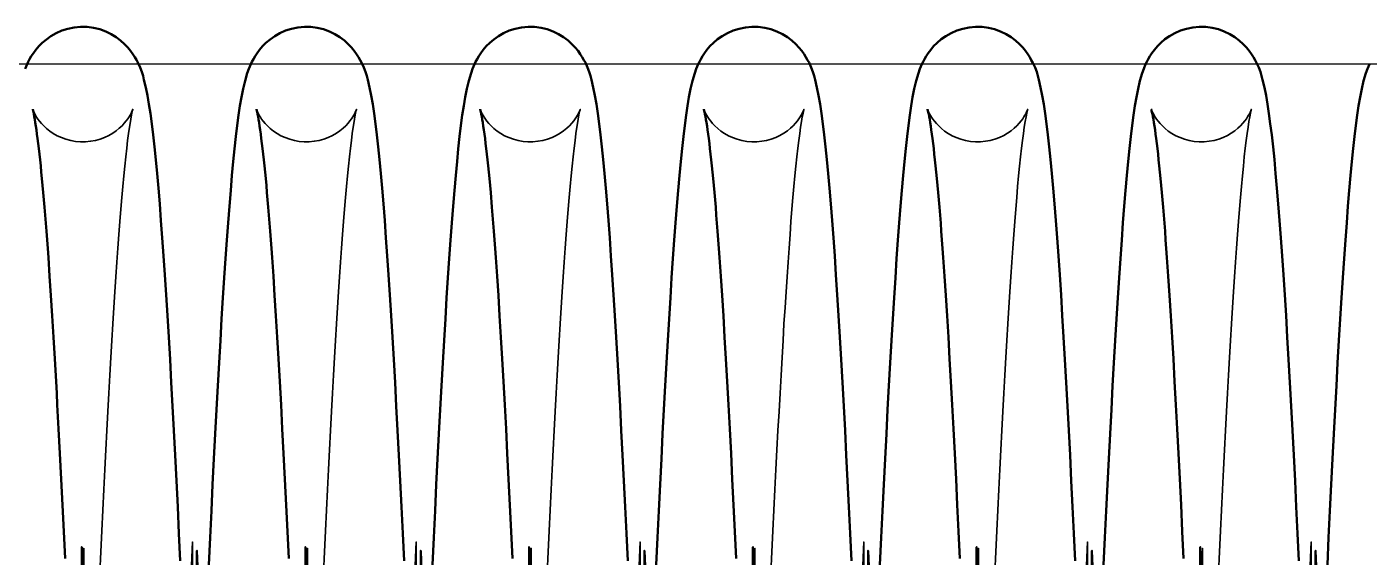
# Model space of a CAD drawing. Header units: millimetres. Extents: x 0 to 190005487, y 0 to 455456909.
# Drawn here: x 90582.17 to 90630.01, y 28316.98 to 28335.88 of the extents above; entities that cross this region are included whole.
import ezdxf

# ---------------------------------------------------------------- set-up
doc = ezdxf.new("R2010")
doc.units = ezdxf.units.MM
doc.header["$LTSCALE"] = 400
doc.header["$MEASUREMENT"] = 0
doc.layers.get('0').update_dxf_attribs({"linetype": 'CONTINUOUS'})
doc.layers.add('가려진 것(ISO)', color=7, linetype='CONTINUOUS', lineweight=35)
doc.layers.add('가시적인 것(ISO)', color=7, linetype='CONTINUOUS', lineweight=50)

# ---------------------------------------------------------------- blocks, each defined once
blk = doc.blocks.new('토션스프링 3')
at = {"layer": '가려진 것(ISO)', "flags": 128}
for points in [[(21461682.551, -50952857.63), (21461682.557, -50952857.647), (21461682.578, -50952857.704), (21461682.621, -50952857.807), (21461682.7, -50952857.966), (21461682.757, -50952858.07), (21461682.831, -50952858.191), (21461682.923, -50952858.328), (21461683.037, -50952858.48), (21461683.176, -50952858.646), (21461683.343, -50952858.822), (21461683.539, -50952859.003), (21461683.764, -50952859.182), (21461684.019, -50952859.354), (21461684.299, -50952859.514), (21461684.6, -50952859.654), (21461684.922, -50952859.77), (21461685.26, -50952859.86), (21461685.608, -50952859.921), (21461685.962, -50952859.952), (21461686.319, -50952859.949), (21461686.674, -50952859.915), (21461687.022, -50952859.851), (21461687.357, -50952859.758), (21461687.676, -50952859.638), (21461687.976, -50952859.495), (21461688.254, -50952859.334), (21461688.505, -50952859.161), (21461688.726, -50952858.981), (21461688.918, -50952858.801), (21461689.082, -50952858.625), (21461689.219, -50952858.459), (21461689.33, -50952858.309), (21461689.42, -50952858.174), (21461689.491, -50952858.056), (21461689.546, -50952857.954), (21461689.589, -50952857.869), (21461689.647, -50952857.742), (21461689.676, -50952857.667), (21461689.688, -50952857.633), (21461689.687, -50952857.635), (21461689.679, -50952857.667), (21461689.663, -50952857.726), (21461689.644, -50952857.808), (21461689.622, -50952857.911), (21461689.57, -50952858.173), (21461689.512, -50952858.505), (21461689.449, -50952858.9), (21461689.384, -50952859.352), (21461689.318, -50952859.856), (21461689.251, -50952860.413), (21461689.183, -50952861.021), (21461689.114, -50952861.677), (21461689.044, -50952862.381), (21461688.974, -50952863.131), (21461688.904, -50952863.924), (21461688.833, -50952864.759), (21461688.763, -50952865.637), (21461688.692, -50952866.559), (21461688.621, -50952867.522), (21461688.55, -50952868.526), (21461688.479, -50952869.57), (21461688.408, -50952870.652), (21461688.336, -50952871.77), (21461688.265, -50952872.923), (21461688.193, -50952874.11), (21461688.122, -50952875.328), (21461688.051, -50952876.578), (21461687.98, -50952877.861), (21461687.908, -50952879.178), (21461687.837, -50952880.525), (21461687.765, -50952881.903), (21461687.694, -50952883.309), (21461687.622, -50952884.741), (21461687.551, -50952886.197), (21461687.479, -50952887.677), (21461687.407, -50952889.177), (21461687.336, -50952890.697)], [(21461686.263, -50952925.233), (21461686.192, -50952888.925), (21461686.12, -50952890.618)], [(21461698.498, -50952857.63), (21461698.504, -50952857.647), (21461698.525, -50952857.704), (21461698.568, -50952857.807), (21461698.647, -50952857.966), (21461698.704, -50952858.07), (21461698.778, -50952858.191), (21461698.87, -50952858.328), (21461698.984, -50952858.48), (21461699.123, -50952858.646), (21461699.29, -50952858.822), (21461699.486, -50952859.003), (21461699.711, -50952859.182), (21461699.966, -50952859.354), (21461700.246, -50952859.514), (21461700.547, -50952859.654), (21461700.869, -50952859.77), (21461701.207, -50952859.86), (21461701.555, -50952859.921), (21461701.909, -50952859.952), (21461702.266, -50952859.949), (21461702.621, -50952859.915), (21461702.969, -50952859.851), (21461703.304, -50952859.758), (21461703.623, -50952859.638), (21461703.923, -50952859.495), (21461704.201, -50952859.334), (21461704.452, -50952859.161), (21461704.673, -50952858.981), (21461704.865, -50952858.801), (21461705.029, -50952858.625), (21461705.166, -50952858.459), (21461705.277, -50952858.309), (21461705.367, -50952858.174), (21461705.438, -50952858.056), (21461705.493, -50952857.954), (21461705.536, -50952857.869), (21461705.594, -50952857.742), (21461705.623, -50952857.667), (21461705.635, -50952857.633), (21461705.634, -50952857.635), (21461705.625, -50952857.667), (21461705.61, -50952857.726), (21461705.591, -50952857.808), (21461705.568, -50952857.911), (21461705.517, -50952858.173), (21461705.459, -50952858.505), (21461705.396, -50952858.9), (21461705.331, -50952859.352), (21461705.265, -50952859.856), (21461705.198, -50952860.413), (21461705.13, -50952861.021), (21461705.061, -50952861.677), (21461704.991, -50952862.381), (21461704.921, -50952863.131), (21461704.85, -50952863.924), (21461704.78, -50952864.759), (21461704.71, -50952865.637), (21461704.639, -50952866.559), (21461704.568, -50952867.522), (21461704.497, -50952868.527), (21461704.426, -50952869.57), (21461704.354, -50952870.652), (21461704.283, -50952871.77), (21461704.212, -50952872.923), (21461704.14, -50952874.109), (21461704.069, -50952875.328), (21461703.998, -50952876.578), (21461703.927, -50952877.861), (21461703.855, -50952879.178), (21461703.784, -50952880.525), (21461703.712, -50952881.903), (21461703.641, -50952883.309), (21461703.569, -50952884.741), (21461703.497, -50952886.197), (21461703.426, -50952887.677), (21461703.354, -50952889.177), (21461703.283, -50952890.697)], [(21461702.21, -50952925.233), (21461702.139, -50952888.925), (21461702.067, -50952890.618)], [(21461714.445, -50952857.63), (21461714.451, -50952857.647), (21461714.472, -50952857.704), (21461714.515, -50952857.807), (21461714.594, -50952857.966), (21461714.651, -50952858.07), (21461714.724, -50952858.191), (21461714.817, -50952858.328), (21461714.931, -50952858.48), (21461715.07, -50952858.646), (21461715.237, -50952858.822), (21461715.432, -50952859.003), (21461715.658, -50952859.182), (21461715.913, -50952859.354), (21461716.192, -50952859.514), (21461716.494, -50952859.654), (21461716.816, -50952859.77), (21461717.154, -50952859.86), (21461717.502, -50952859.921), (21461717.856, -50952859.952), (21461718.213, -50952859.949), (21461718.568, -50952859.915), (21461718.915, -50952859.851), (21461719.251, -50952859.758), (21461719.57, -50952859.638), (21461719.87, -50952859.495), (21461720.148, -50952859.334), (21461720.399, -50952859.161), (21461720.62, -50952858.981), (21461720.812, -50952858.801), (21461720.976, -50952858.625), (21461721.113, -50952858.459), (21461721.224, -50952858.309), (21461721.313, -50952858.174), (21461721.384, -50952858.056), (21461721.44, -50952857.954), (21461721.483, -50952857.869), (21461721.54, -50952857.742), (21461721.57, -50952857.667), (21461721.581, -50952857.633), (21461721.581, -50952857.635), (21461721.572, -50952857.667), (21461721.557, -50952857.726), (21461721.537, -50952857.808), (21461721.515, -50952857.911), (21461721.464, -50952858.173), (21461721.406, -50952858.505), (21461721.343, -50952858.9), (21461721.278, -50952859.352), (21461721.212, -50952859.857), (21461721.145, -50952860.413), (21461721.076, -50952861.021), (21461721.007, -50952861.677), (21461720.938, -50952862.381), (21461720.868, -50952863.131), (21461720.797, -50952863.924), (21461720.727, -50952864.759), (21461720.656, -50952865.637), (21461720.586, -50952866.559), (21461720.515, -50952867.522), (21461720.444, -50952868.527), (21461720.372, -50952869.57), (21461720.301, -50952870.652), (21461720.23, -50952871.77), (21461720.158, -50952872.923), (21461720.087, -50952874.109), (21461720.016, -50952875.328), (21461719.945, -50952876.578), (21461719.874, -50952877.861), (21461719.802, -50952879.178), (21461719.731, -50952880.526), (21461719.659, -50952881.903), (21461719.587, -50952883.309), (21461719.516, -50952884.741), (21461719.444, -50952886.197), (21461719.373, -50952887.677), (21461719.301, -50952889.177), (21461719.23, -50952890.697)], [(21461718.157, -50952925.233), (21461718.085, -50952888.925), (21461718.014, -50952890.618)], [(21461730.392, -50952857.63), (21461730.398, -50952857.647), (21461730.419, -50952857.704), (21461730.462, -50952857.807), (21461730.541, -50952857.966), (21461730.598, -50952858.07), (21461730.671, -50952858.191), (21461730.764, -50952858.328), (21461730.878, -50952858.48), (21461731.017, -50952858.646), (21461731.184, -50952858.822), (21461731.379, -50952859.003), (21461731.605, -50952859.182), (21461731.86, -50952859.355), (21461732.139, -50952859.514), (21461732.441, -50952859.654), (21461732.763, -50952859.77), (21461733.101, -50952859.86), (21461733.449, -50952859.921), (21461733.803, -50952859.952), (21461734.16, -50952859.949), (21461734.515, -50952859.915), (21461734.862, -50952859.851), (21461735.198, -50952859.758), (21461735.517, -50952859.638), (21461735.817, -50952859.495), (21461736.095, -50952859.334), (21461736.345, -50952859.161), (21461736.567, -50952858.981), (21461736.759, -50952858.801), (21461736.923, -50952858.625), (21461737.06, -50952858.459), (21461737.171, -50952858.309), (21461737.26, -50952858.174), (21461737.331, -50952858.056), (21461737.387, -50952857.954), (21461737.43, -50952857.869), (21461737.487, -50952857.742), (21461737.517, -50952857.667), (21461737.528, -50952857.633), (21461737.528, -50952857.635), (21461737.519, -50952857.667), (21461737.504, -50952857.726), (21461737.484, -50952857.808), (21461737.462, -50952857.911), (21461737.411, -50952858.173), (21461737.352, -50952858.505), (21461737.29, -50952858.9), (21461737.225, -50952859.352), (21461737.159, -50952859.857), (21461737.092, -50952860.413), (21461737.023, -50952861.021), (21461736.954, -50952861.677), (21461736.885, -50952862.381), (21461736.814, -50952863.131), (21461736.744, -50952863.924), (21461736.674, -50952864.759), (21461736.603, -50952865.637), (21461736.533, -50952866.559), (21461736.462, -50952867.522), (21461736.391, -50952868.527), (21461736.319, -50952869.57), (21461736.248, -50952870.652), (21461736.177, -50952871.77), (21461736.105, -50952872.923), (21461736.034, -50952874.109), (21461735.963, -50952875.328), (21461735.892, -50952876.578), (21461735.82, -50952877.861), (21461735.749, -50952879.178), (21461735.677, -50952880.526), (21461735.606, -50952881.903), (21461735.534, -50952883.309), (21461735.463, -50952884.741), (21461735.391, -50952886.197), (21461735.319, -50952887.677), (21461735.248, -50952889.177), (21461735.176, -50952890.697)], [(21461734.104, -50952925.233), (21461734.032, -50952888.925), (21461733.961, -50952890.618)], [(21461746.339, -50952857.63), (21461746.344, -50952857.647), (21461746.365, -50952857.704), (21461746.409, -50952857.807), (21461746.488, -50952857.966), (21461746.545, -50952858.07), (21461746.618, -50952858.191), (21461746.71, -50952858.328), (21461746.824, -50952858.48), (21461746.964, -50952858.646), (21461747.131, -50952858.822), (21461747.326, -50952859.003), (21461747.552, -50952859.182), (21461747.807, -50952859.355), (21461748.086, -50952859.514), (21461748.388, -50952859.654), (21461748.71, -50952859.77), (21461749.048, -50952859.86), (21461749.396, -50952859.921), (21461749.75, -50952859.952), (21461750.107, -50952859.949), (21461750.462, -50952859.915), (21461750.809, -50952859.851), (21461751.145, -50952859.758), (21461751.464, -50952859.638), (21461751.764, -50952859.495), (21461752.042, -50952859.334), (21461752.292, -50952859.161), (21461752.513, -50952858.981), (21461752.706, -50952858.801), (21461752.87, -50952858.625), (21461753.007, -50952858.459), (21461753.118, -50952858.309), (21461753.207, -50952858.174), (21461753.278, -50952858.056), (21461753.334, -50952857.954), (21461753.377, -50952857.869), (21461753.434, -50952857.742), (21461753.463, -50952857.667), (21461753.475, -50952857.633), (21461753.475, -50952857.635), (21461753.466, -50952857.667), (21461753.451, -50952857.726), (21461753.431, -50952857.808), (21461753.409, -50952857.911), (21461753.358, -50952858.173), (21461753.299, -50952858.505), (21461753.236, -50952858.9), (21461753.172, -50952859.352), (21461753.106, -50952859.857), (21461753.038, -50952860.413), (21461752.97, -50952861.021), (21461752.901, -50952861.678), (21461752.831, -50952862.381), (21461752.761, -50952863.131), (21461752.691, -50952863.924), (21461752.621, -50952864.759), (21461752.55, -50952865.637), (21461752.479, -50952866.559), (21461752.409, -50952867.522), (21461752.337, -50952868.527), (21461752.266, -50952869.57), (21461752.195, -50952870.652), (21461752.123, -50952871.77), (21461752.052, -50952872.923), (21461751.981, -50952874.109), (21461751.91, -50952875.328), (21461751.838, -50952876.578), (21461751.767, -50952877.861), (21461751.696, -50952879.178), (21461751.624, -50952880.526), (21461751.553, -50952881.903), (21461751.481, -50952883.309), (21461751.41, -50952884.741), (21461751.338, -50952886.197), (21461751.266, -50952887.677), (21461751.195, -50952889.177), (21461751.123, -50952890.697)], [(21461750.051, -50952925.233), (21461749.979, -50952888.925), (21461749.907, -50952890.618)], [(21461762.285, -50952857.63), (21461762.291, -50952857.647), (21461762.312, -50952857.704), (21461762.356, -50952857.807), (21461762.434, -50952857.966), (21461762.492, -50952858.07), (21461762.565, -50952858.191), (21461762.657, -50952858.328), (21461762.771, -50952858.48), (21461762.911, -50952858.646), (21461763.078, -50952858.822), (21461763.273, -50952859.003), (21461763.499, -50952859.182), (21461763.754, -50952859.355), (21461764.033, -50952859.514), (21461764.335, -50952859.654), (21461764.657, -50952859.77), (21461764.995, -50952859.86), (21461765.343, -50952859.922), (21461765.697, -50952859.952), (21461766.054, -50952859.949), (21461766.409, -50952859.915), (21461766.756, -50952859.851), (21461767.092, -50952859.758), (21461767.411, -50952859.638), (21461767.711, -50952859.495), (21461767.989, -50952859.334), (21461768.239, -50952859.161), (21461768.46, -50952858.981), (21461768.653, -50952858.801), (21461768.817, -50952858.625), (21461768.954, -50952858.459), (21461769.065, -50952858.309), (21461769.154, -50952858.174), (21461769.225, -50952858.056), (21461769.28, -50952857.954), (21461769.324, -50952857.869), (21461769.381, -50952857.742), (21461769.41, -50952857.667), (21461769.422, -50952857.633), (21461769.422, -50952857.635), (21461769.413, -50952857.667), (21461769.398, -50952857.726), (21461769.378, -50952857.808), (21461769.356, -50952857.911), (21461769.304, -50952858.173), (21461769.246, -50952858.505), (21461769.183, -50952858.901), (21461769.118, -50952859.352), (21461769.052, -50952859.857), (21461768.985, -50952860.413), (21461768.917, -50952861.021), (21461768.848, -50952861.678), (21461768.778, -50952862.381), (21461768.708, -50952863.131), (21461768.638, -50952863.924), (21461768.567, -50952864.759), (21461768.497, -50952865.637), (21461768.426, -50952866.559), (21461768.355, -50952867.522), (21461768.284, -50952868.527), (21461768.213, -50952869.571), (21461768.142, -50952870.652), (21461768.07, -50952871.77), (21461767.999, -50952872.923), (21461767.928, -50952874.109), (21461767.856, -50952875.328), (21461767.785, -50952876.578), (21461767.714, -50952877.861), (21461767.643, -50952879.178), (21461767.571, -50952880.526), (21461767.5, -50952881.903), (21461767.428, -50952883.309), (21461767.356, -50952884.741), (21461767.285, -50952886.197), (21461767.213, -50952887.677), (21461767.142, -50952889.177), (21461767.07, -50952890.697)], [(21461765.997, -50952925.233), (21461765.926, -50952888.925), (21461765.854, -50952890.618)], [(21461693.879, -50952890.155), (21461693.951, -50952888.47), (21461694.022, -50952924.781)], [(21461709.826, -50952890.154), (21461709.897, -50952888.47), (21461709.969, -50952924.781)], [(21461725.773, -50952890.154), (21461725.844, -50952888.469), (21461725.916, -50952924.781)], [(21461741.72, -50952890.154), (21461741.791, -50952888.469), (21461741.862, -50952924.781)], [(21461757.667, -50952890.153), (21461757.738, -50952888.469), (21461757.809, -50952924.781)], [(21461773.614, -50952890.152), (21461773.685, -50952888.468), (21461773.756, -50952924.78)]]:
    blk.add_lwpolyline(points, dxfattribs=at)
at = {"layer": '가시적인 것(ISO)', "flags": 128}
for points in [[(21461682.011, -50952854.754), (21461682.147, -50952854.425), (21461682.233, -50952854.245), (21461682.334, -50952854.053), (21461682.454, -50952853.847), (21461682.599, -50952853.625), (21461682.774, -50952853.39), (21461682.984, -50952853.145), (21461683.233, -50952852.895), (21461683.524, -50952852.648), (21461683.856, -50952852.414), (21461684.225, -50952852.205), (21461684.628, -50952852.029), (21461685.059, -50952851.892), (21461685.508, -50952851.8), (21461685.967, -50952851.758), (21461686.431, -50952851.767), (21461686.889, -50952851.826), (21461687.332, -50952851.933), (21461687.753, -50952852.085), (21461688.147, -50952852.275), (21461688.504, -50952852.493), (21461688.821, -50952852.731), (21461689.097, -50952852.98), (21461689.332, -50952853.229), (21461689.529, -50952853.471), (21461689.693, -50952853.703), (21461689.831, -50952853.918), (21461689.95, -50952854.12), (21461690.052, -50952854.309), (21461690.213, -50952854.655), (21461690.33, -50952854.966), (21461690.415, -50952855.254), (21461690.483, -50952855.529), (21461690.613, -50952856.08), (21461690.732, -50952856.659), (21461690.839, -50952857.275), (21461690.939, -50952857.939), (21461691.036, -50952858.66), (21461691.132, -50952859.448), (21461691.228, -50952860.302), (21461691.323, -50952861.224), (21461691.417, -50952862.21), (21461691.51, -50952863.26), (21461691.603, -50952864.374), (21461691.695, -50952865.549), (21461691.787, -50952866.786), (21461691.879, -50952868.082), (21461691.971, -50952869.438), (21461692.063, -50952870.856), (21461692.155, -50952872.335), (21461692.247, -50952873.87), (21461692.339, -50952875.459), (21461692.431, -50952877.099), (21461692.522, -50952878.787), (21461692.614, -50952880.52), (21461692.706, -50952882.295), (21461692.797, -50952884.111), (21461692.888, -50952885.971), (21461692.98, -50952887.873), (21461693.072, -50952889.814)], [(21461694.171, -50952924.93), (21461694.263, -50952889.096), (21461694.354, -50952891.255)], [(21461695.101, -50952890.11), (21461695.193, -50952888.163), (21461695.285, -50952886.253), (21461695.377, -50952884.382), (21461695.468, -50952882.556), (21461695.559, -50952880.776), (21461695.651, -50952879.04), (21461695.743, -50952877.347), (21461695.835, -50952875.701), (21461695.927, -50952874.105), (21461696.019, -50952872.56), (21461696.111, -50952871.071), (21461696.203, -50952869.639), (21461696.295, -50952868.268), (21461696.387, -50952866.96), (21461696.479, -50952865.716), (21461696.571, -50952864.534), (21461696.664, -50952863.414), (21461696.757, -50952862.358), (21461696.85, -50952861.366), (21461696.944, -50952860.44), (21461697.039, -50952859.581), (21461697.132, -50952858.79), (21461697.228, -50952858.061), (21461697.328, -50952857.386), (21461697.436, -50952856.758), (21461697.554, -50952856.17), (21461697.685, -50952855.615), (21461697.849, -50952855.056), (21461697.957, -50952854.754), (21461698.094, -50952854.425), (21461698.179, -50952854.245), (21461698.28, -50952854.053), (21461698.401, -50952853.847), (21461698.546, -50952853.625), (21461698.721, -50952853.389), (21461698.931, -50952853.144), (21461699.18, -50952852.895), (21461699.471, -50952852.648), (21461699.803, -50952852.414), (21461700.172, -50952852.205), (21461700.575, -50952852.029), (21461701.006, -50952851.891), (21461701.455, -50952851.799), (21461701.915, -50952851.758), (21461702.378, -50952851.767), (21461702.837, -50952851.826), (21461703.279, -50952851.933), (21461703.7, -50952852.086), (21461704.094, -50952852.275), (21461704.451, -50952852.493), (21461704.768, -50952852.732), (21461705.044, -50952852.98), (21461705.279, -50952853.229), (21461705.476, -50952853.472), (21461705.64, -50952853.703), (21461705.777, -50952853.919), (21461705.896, -50952854.121), (21461705.998, -50952854.31), (21461706.16, -50952854.655), (21461706.276, -50952854.967), (21461706.362, -50952855.254), (21461706.43, -50952855.529), (21461706.56, -50952856.08), (21461706.678, -50952856.659), (21461706.786, -50952857.275), (21461706.886, -50952857.939), (21461706.983, -50952858.66), (21461707.079, -50952859.448), (21461707.175, -50952860.302), (21461707.27, -50952861.223), (21461707.364, -50952862.21), (21461707.457, -50952863.26), (21461707.55, -50952864.374), (21461707.642, -50952865.549), (21461707.734, -50952866.786), (21461707.826, -50952868.082), (21461707.918, -50952869.438), (21461708.01, -50952870.856), (21461708.102, -50952872.335), (21461708.193, -50952873.87), (21461708.285, -50952875.459), (21461708.377, -50952877.099), (21461708.469, -50952878.787), (21461708.561, -50952880.52), (21461708.652, -50952882.295), (21461708.744, -50952884.111), (21461708.835, -50952885.971), (21461708.927, -50952887.873), (21461709.019, -50952889.813)], [(21461710.118, -50952924.93), (21461710.21, -50952889.096), (21461710.301, -50952891.255)], [(21461711.048, -50952890.11), (21461711.14, -50952888.163), (21461711.232, -50952886.253), (21461711.323, -50952884.382), (21461711.415, -50952882.555), (21461711.506, -50952880.776), (21461711.598, -50952879.04), (21461711.689, -50952877.347), (21461711.781, -50952875.701), (21461711.873, -50952874.105), (21461711.965, -50952872.56), (21461712.058, -50952871.071), (21461712.15, -50952869.639), (21461712.242, -50952868.267), (21461712.334, -50952866.959), (21461712.426, -50952865.716), (21461712.518, -50952864.534), (21461712.611, -50952863.414), (21461712.704, -50952862.358), (21461712.797, -50952861.366), (21461712.891, -50952860.44), (21461712.986, -50952859.581), (21461713.079, -50952858.79), (21461713.175, -50952858.06), (21461713.275, -50952857.386), (21461713.383, -50952856.758), (21461713.501, -50952856.17), (21461713.632, -50952855.615), (21461713.795, -50952855.056), (21461713.904, -50952854.754), (21461714.041, -50952854.425), (21461714.126, -50952854.245), (21461714.227, -50952854.053), (21461714.348, -50952853.847), (21461714.493, -50952853.625), (21461714.668, -50952853.389), (21461714.878, -50952853.144), (21461715.127, -50952852.894), (21461715.418, -50952852.648), (21461715.75, -50952852.414), (21461716.119, -50952852.205), (21461716.522, -50952852.028), (21461716.953, -50952851.891), (21461717.402, -50952851.799), (21461717.862, -50952851.758), (21461718.326, -50952851.767), (21461718.784, -50952851.826), (21461719.226, -50952851.933), (21461719.647, -50952852.086), (21461720.041, -50952852.275), (21461720.398, -50952852.493), (21461720.715, -50952852.732), (21461720.991, -50952852.98), (21461721.226, -50952853.229), (21461721.423, -50952853.472), (21461721.587, -50952853.703), (21461721.724, -50952853.919), (21461721.842, -50952854.121), (21461721.944, -50952854.31), (21461722.106, -50952854.656), (21461722.223, -50952854.967), (21461722.309, -50952855.255), (21461722.377, -50952855.529), (21461722.506, -50952856.08), (21461722.625, -50952856.659), (21461722.733, -50952857.275), (21461722.833, -50952857.939), (21461722.93, -50952858.66), (21461723.026, -50952859.448), (21461723.122, -50952860.302), (21461723.216, -50952861.223), (21461723.31, -50952862.21), (21461723.404, -50952863.26), (21461723.496, -50952864.374), (21461723.589, -50952865.549), (21461723.681, -50952866.786), (21461723.773, -50952868.082), (21461723.865, -50952869.438), (21461723.956, -50952870.856), (21461724.048, -50952872.334), (21461724.14, -50952873.87), (21461724.232, -50952875.459), (21461724.324, -50952877.099), (21461724.416, -50952878.787), (21461724.508, -50952880.52), (21461724.599, -50952882.295), (21461724.691, -50952884.111), (21461724.782, -50952885.971), (21461724.874, -50952887.873), (21461724.965, -50952889.813)], [(21461726.065, -50952924.93), (21461726.157, -50952889.096), (21461726.248, -50952891.255)], [(21461726.995, -50952890.11), (21461727.087, -50952888.163), (21461727.179, -50952886.253), (21461727.27, -50952884.382), (21461727.362, -50952882.555), (21461727.453, -50952880.775), (21461727.545, -50952879.039), (21461727.636, -50952877.347), (21461727.728, -50952875.701), (21461727.82, -50952874.105), (21461727.912, -50952872.56), (21461728.004, -50952871.071), (21461728.097, -50952869.639), (21461728.189, -50952868.267), (21461728.281, -50952866.959), (21461728.373, -50952865.715), (21461728.465, -50952864.534), (21461728.558, -50952863.414), (21461728.651, -50952862.358), (21461728.744, -50952861.366), (21461728.838, -50952860.439), (21461728.933, -50952859.58), (21461729.026, -50952858.789), (21461729.122, -50952858.06), (21461729.222, -50952857.385), (21461729.33, -50952856.758), (21461729.448, -50952856.17), (21461729.579, -50952855.615), (21461729.742, -50952855.056), (21461729.851, -50952854.754), (21461729.988, -50952854.425), (21461730.073, -50952854.245), (21461730.174, -50952854.053), (21461730.295, -50952853.847), (21461730.44, -50952853.625), (21461730.615, -50952853.389), (21461730.825, -50952853.144), (21461731.074, -50952852.894), (21461731.366, -50952852.647), (21461731.697, -50952852.414), (21461732.066, -50952852.205), (21461732.47, -50952852.028), (21461732.9, -50952851.891), (21461733.349, -50952851.799), (21461733.809, -50952851.758), (21461734.273, -50952851.767), (21461734.731, -50952851.826), (21461735.173, -50952851.933), (21461735.595, -50952852.086), (21461735.988, -50952852.275), (21461736.346, -50952852.494), (21461736.662, -50952852.732), (21461736.938, -50952852.981), (21461737.173, -50952853.229), (21461737.37, -50952853.472), (21461737.534, -50952853.703), (21461737.671, -50952853.919), (21461737.789, -50952854.121), (21461737.89, -50952854.31), (21461738.052, -50952854.656), (21461738.169, -50952854.967), (21461738.256, -50952855.255), (21461738.324, -50952855.529), (21461738.453, -50952856.08), (21461738.572, -50952856.659), (21461738.68, -50952857.275), (21461738.78, -50952857.939), (21461738.877, -50952858.66), (21461738.973, -50952859.448), (21461739.068, -50952860.302), (21461739.163, -50952861.223), (21461739.257, -50952862.209), (21461739.351, -50952863.26), (21461739.443, -50952864.373), (21461739.536, -50952865.549), (21461739.628, -50952866.786), (21461739.72, -50952868.082), (21461739.811, -50952869.438), (21461739.903, -50952870.856), (21461739.995, -50952872.334), (21461740.087, -50952873.869), (21461740.179, -50952875.459), (21461740.271, -50952877.099), (21461740.363, -50952878.787), (21461740.455, -50952880.52), (21461740.546, -50952882.295), (21461740.637, -50952884.111), (21461740.729, -50952885.971), (21461740.82, -50952887.873), (21461740.912, -50952889.813)], [(21461742.012, -50952924.93), (21461742.103, -50952889.095), (21461742.195, -50952891.255)], [(21461742.942, -50952890.11), (21461743.034, -50952888.163), (21461743.125, -50952886.253), (21461743.217, -50952884.382), (21461743.309, -50952882.555), (21461743.4, -50952880.775), (21461743.492, -50952879.039), (21461743.583, -50952877.347), (21461743.675, -50952875.701), (21461743.767, -50952874.105), (21461743.859, -50952872.56), (21461743.951, -50952871.071), (21461744.044, -50952869.639), (21461744.136, -50952868.267), (21461744.228, -50952866.959), (21461744.32, -50952865.715), (21461744.412, -50952864.533), (21461744.504, -50952863.414), (21461744.597, -50952862.357), (21461744.691, -50952861.366), (21461744.785, -50952860.439), (21461744.88, -50952859.58), (21461744.973, -50952858.789), (21461745.069, -50952858.06), (21461745.169, -50952857.385), (21461745.276, -50952856.758), (21461745.395, -50952856.17), (21461745.526, -50952855.614), (21461745.689, -50952855.055), (21461745.798, -50952854.754), (21461745.935, -50952854.425), (21461746.02, -50952854.245), (21461746.121, -50952854.053), (21461746.242, -50952853.846), (21461746.387, -50952853.625), (21461746.562, -50952853.389), (21461746.772, -50952853.144), (21461747.021, -50952852.894), (21461747.313, -50952852.647), (21461747.645, -50952852.414), (21461748.013, -50952852.204), (21461748.417, -50952852.028), (21461748.848, -50952851.891), (21461749.297, -50952851.799), (21461749.756, -50952851.758), (21461750.22, -50952851.767), (21461750.678, -50952851.826), (21461751.121, -50952851.933), (21461751.542, -50952852.086), (21461751.935, -50952852.276), (21461752.293, -50952852.494), (21461752.609, -50952852.732), (21461752.885, -50952852.981), (21461753.12, -50952853.23), (21461753.317, -50952853.472), (21461753.481, -50952853.703), (21461753.618, -50952853.92), (21461753.735, -50952854.121), (21461753.836, -50952854.311), (21461753.998, -50952854.656), (21461754.116, -50952854.968), (21461754.203, -50952855.255), (21461754.271, -50952855.53), (21461754.4, -50952856.08), (21461754.519, -50952856.658), (21461754.626, -50952857.275), (21461754.727, -50952857.939), (21461754.823, -50952858.66), (21461754.92, -50952859.447), (21461755.015, -50952860.302), (21461755.11, -50952861.223), (21461755.204, -50952862.209), (21461755.297, -50952863.26), (21461755.39, -50952864.373), (21461755.483, -50952865.549), (21461755.575, -50952866.786), (21461755.667, -50952868.082), (21461755.758, -50952869.438), (21461755.85, -50952870.856), (21461755.942, -50952872.334), (21461756.034, -50952873.869), (21461756.126, -50952875.458), (21461756.218, -50952877.098), (21461756.31, -50952878.787), (21461756.401, -50952880.52), (21461756.493, -50952882.295), (21461756.584, -50952884.111), (21461756.676, -50952885.971), (21461756.767, -50952887.873), (21461756.859, -50952889.813)], [(21461757.959, -50952924.93), (21461758.05, -50952889.095), (21461758.142, -50952891.255)], [(21461758.889, -50952890.111), (21461758.98, -50952888.164), (21461759.072, -50952886.253), (21461759.164, -50952884.382), (21461759.256, -50952882.555), (21461759.347, -50952880.774), (21461759.438, -50952879.039), (21461759.53, -50952877.347), (21461759.622, -50952875.701), (21461759.714, -50952874.105), (21461759.806, -50952872.561), (21461759.898, -50952871.071), (21461759.99, -50952869.639), (21461760.082, -50952868.267), (21461760.175, -50952866.958), (21461760.267, -50952865.715), (21461760.359, -50952864.533), (21461760.451, -50952863.413), (21461760.544, -50952862.357), (21461760.638, -50952861.365), (21461760.732, -50952860.439), (21461760.826, -50952859.579), (21461760.92, -50952858.788), (21461761.016, -50952858.059), (21461761.116, -50952857.385), (21461761.223, -50952856.758), (21461761.341, -50952856.17), (21461761.473, -50952855.614), (21461761.636, -50952855.055), (21461761.745, -50952854.754), (21461761.882, -50952854.424), (21461761.967, -50952854.245), (21461762.068, -50952854.052), (21461762.189, -50952853.846), (21461762.334, -50952853.624), (21461762.509, -50952853.389), (21461762.719, -50952853.143), (21461762.968, -50952852.894), (21461763.26, -50952852.647), (21461763.592, -50952852.413), (21461763.961, -50952852.204), (21461764.364, -50952852.028), (21461764.795, -50952851.891), (21461765.244, -50952851.799), (21461765.704, -50952851.758), (21461766.167, -50952851.767), (21461766.626, -50952851.826), (21461767.068, -50952851.934), (21461767.489, -50952852.086), (21461767.882, -50952852.276), (21461768.24, -50952852.494), (21461768.557, -50952852.733), (21461768.833, -50952852.981), (21461769.067, -50952853.23), (21461769.264, -50952853.472), (21461769.428, -50952853.704), (21461769.564, -50952853.92), (21461769.681, -50952854.122), (21461769.782, -50952854.311), (21461769.944, -50952854.657), (21461770.062, -50952854.968), (21461770.149, -50952855.256), (21461770.219, -50952855.53), (21461770.347, -50952856.08), (21461770.465, -50952856.658), (21461770.573, -50952857.275), (21461770.673, -50952857.939), (21461770.77, -50952858.66), (21461770.867, -50952859.447), (21461770.962, -50952860.302), (21461771.057, -50952861.223), (21461771.151, -50952862.209), (21461771.244, -50952863.26), (21461771.337, -50952864.373), (21461771.429, -50952865.549), (21461771.522, -50952866.786), (21461771.613, -50952868.082), (21461771.705, -50952869.438), (21461771.797, -50952870.856), (21461771.889, -50952872.334), (21461771.981, -50952873.869), (21461772.073, -50952875.458), (21461772.165, -50952877.098), (21461772.257, -50952878.786), (21461772.348, -50952880.52), (21461772.44, -50952882.295), (21461772.531, -50952884.111), (21461772.623, -50952885.97), (21461772.714, -50952887.872), (21461772.806, -50952889.813)], [(21461773.905, -50952924.93), (21461773.997, -50952889.095), (21461774.089, -50952891.255)], [(21461774.836, -50952890.111), (21461774.927, -50952888.164), (21461775.019, -50952886.253), (21461775.111, -50952884.382), (21461775.202, -50952882.554), (21461775.294, -50952880.774), (21461775.385, -50952879.038), (21461775.477, -50952877.347), (21461775.569, -50952875.701), (21461775.661, -50952874.105), (21461775.753, -50952872.561), (21461775.845, -50952871.071), (21461775.937, -50952869.639), (21461776.029, -50952868.267), (21461776.121, -50952866.958), (21461776.213, -50952865.714), (21461776.306, -50952864.532), (21461776.398, -50952863.413), (21461776.491, -50952862.357), (21461776.585, -50952861.365), (21461776.679, -50952860.438), (21461776.774, -50952859.578), (21461776.868, -50952858.786), (21461776.963, -50952858.058), (21461777.063, -50952857.384), (21461777.17, -50952856.758), (21461777.288, -50952856.171), (21461777.42, -50952855.614), (21461777.583, -50952855.055), (21461777.692, -50952854.753), (21461777.829, -50952854.424)], [(21461686.136, -50952891.005), (21461686.045, -50952888.841), (21461685.953, -50952924.679)], [(21461684.855, -50952889.657), (21461684.764, -50952887.73), (21461684.672, -50952885.839), (21461684.58, -50952883.986), (21461684.489, -50952882.176), (21461684.397, -50952880.412), (21461684.306, -50952878.697), (21461684.26, -50952877.86), (21461684.215, -50952877.037), (21461684.169, -50952876.226), (21461684.124, -50952875.427), (21461684.032, -50952873.869), (21461683.941, -50952872.363), (21461683.849, -50952870.914), (21461683.758, -50952869.524), (21461683.667, -50952868.197), (21461683.621, -50952867.558), (21461683.576, -50952866.935), (21461683.531, -50952866.329), (21461683.485, -50952865.741), (21461683.44, -50952865.171), (21461683.395, -50952864.618), (21461683.305, -50952863.564), (21461683.259, -50952863.061), (21461683.213, -50952862.576), (21461683.167, -50952862.109), (21461683.121, -50952861.661), (21461683.076, -50952861.232), (21461683.031, -50952860.823), (21461682.987, -50952860.435), (21461682.943, -50952860.068), (21461682.9, -50952859.723), (21461682.858, -50952859.401), (21461682.817, -50952859.102), (21461682.777, -50952858.827), (21461682.739, -50952858.576), (21461682.702, -50952858.351), (21461682.667, -50952858.151), (21461682.633, -50952857.978), (21461682.602, -50952857.834), (21461682.576, -50952857.724), (21461682.558, -50952857.654), (21461682.551, -50952857.63)], [(21461702.083, -50952891.005), (21461701.992, -50952888.84), (21461701.9, -50952924.678)], [(21461700.802, -50952889.656), (21461700.711, -50952887.73), (21461700.619, -50952885.838), (21461700.527, -50952883.985), (21461700.435, -50952882.175), (21461700.344, -50952880.411), (21461700.253, -50952878.697), (21461700.207, -50952877.86), (21461700.162, -50952877.036), (21461700.07, -50952875.427), (21461699.979, -50952873.868), (21461699.888, -50952872.363), (21461699.796, -50952870.914), (21461699.705, -50952869.524), (21461699.614, -50952868.196), (21461699.568, -50952867.557), (21461699.523, -50952866.934), (21461699.477, -50952866.329), (21461699.432, -50952865.741), (21461699.387, -50952865.17), (21461699.342, -50952864.618), (21461699.251, -50952863.564), (21461699.206, -50952863.061), (21461699.16, -50952862.576), (21461699.114, -50952862.109), (21461699.068, -50952861.661), (21461699.023, -50952861.232), (21461698.978, -50952860.823), (21461698.934, -50952860.435), (21461698.89, -50952860.068), (21461698.847, -50952859.723), (21461698.805, -50952859.401), (21461698.764, -50952859.102), (21461698.724, -50952858.827), (21461698.686, -50952858.576), (21461698.649, -50952858.351), (21461698.613, -50952858.151), (21461698.58, -50952857.978), (21461698.548, -50952857.834), (21461698.522, -50952857.724), (21461698.505, -50952857.654), (21461698.498, -50952857.63)], [(21461718.03, -50952891.004), (21461717.938, -50952888.84), (21461717.847, -50952924.678)], [(21461716.749, -50952889.656), (21461716.657, -50952887.729), (21461716.566, -50952885.838), (21461716.474, -50952883.985), (21461716.382, -50952882.175), (21461716.291, -50952880.411), (21461716.199, -50952878.697), (21461716.154, -50952877.86), (21461716.108, -50952877.036), (21461716.017, -50952875.427), (21461715.926, -50952873.868), (21461715.834, -50952872.362), (21461715.743, -50952870.913), (21461715.652, -50952869.523), (21461715.561, -50952868.196), (21461715.515, -50952867.557), (21461715.47, -50952866.934), (21461715.424, -50952866.328), (21461715.379, -50952865.74), (21461715.334, -50952865.17), (21461715.289, -50952864.618), (21461715.198, -50952863.563), (21461715.152, -50952863.061), (21461715.107, -50952862.576), (21461715.061, -50952862.109), (21461715.015, -50952861.661), (21461714.97, -50952861.232), (21461714.925, -50952860.823), (21461714.881, -50952860.435), (21461714.837, -50952860.068), (21461714.794, -50952859.724), (21461714.752, -50952859.401), (21461714.711, -50952859.102), (21461714.671, -50952858.827), (21461714.633, -50952858.577), (21461714.596, -50952858.351), (21461714.56, -50952858.151), (21461714.526, -50952857.978), (21461714.495, -50952857.834), (21461714.469, -50952857.724), (21461714.452, -50952857.654), (21461714.445, -50952857.63)], [(21461733.977, -50952891.004), (21461733.885, -50952888.84), (21461733.794, -50952924.678)], [(21461732.696, -50952889.655), (21461732.604, -50952887.729), (21461732.512, -50952885.837), (21461732.421, -50952883.984), (21461732.329, -50952882.174), (21461732.238, -50952880.41), (21461732.146, -50952878.697), (21461732.101, -50952877.859), (21461732.055, -50952877.036), (21461731.964, -50952875.427), (21461731.873, -50952873.868), (21461731.781, -50952872.362), (21461731.69, -50952870.913), (21461731.599, -50952869.523), (21461731.507, -50952868.196), (21461731.462, -50952867.556), (21461731.416, -50952866.934), (21461731.371, -50952866.328), (21461731.326, -50952865.74), (21461731.281, -50952865.17), (21461731.236, -50952864.618), (21461731.145, -50952863.563), (21461731.099, -50952863.06), (21461731.053, -50952862.575), (21461731.008, -50952862.109), (21461730.962, -50952861.661), (21461730.917, -50952861.232), (21461730.872, -50952860.823), (21461730.827, -50952860.435), (21461730.784, -50952860.069), (21461730.741, -50952859.724), (21461730.699, -50952859.402), (21461730.658, -50952859.103), (21461730.618, -50952858.828), (21461730.58, -50952858.577), (21461730.543, -50952858.351), (21461730.507, -50952858.152), (21461730.473, -50952857.978), (21461730.442, -50952857.834), (21461730.416, -50952857.724), (21461730.398, -50952857.654), (21461730.392, -50952857.63)], [(21461749.924, -50952891.003), (21461749.832, -50952888.839), (21461749.741, -50952924.678)], [(21461748.643, -50952889.655), (21461748.551, -50952887.728), (21461748.459, -50952885.836), (21461748.368, -50952883.984), (21461748.276, -50952882.174), (21461748.184, -50952880.41), (21461748.093, -50952878.696), (21461748.047, -50952877.859), (21461748.002, -50952877.036), (21461747.911, -50952875.426), (21461747.82, -50952873.867), (21461747.728, -50952872.362), (21461747.637, -50952870.912), (21461747.545, -50952869.523), (21461747.454, -50952868.195), (21461747.409, -50952867.556), (21461747.363, -50952866.933), (21461747.318, -50952866.328), (21461747.273, -50952865.74), (21461747.228, -50952865.17), (21461747.183, -50952864.618), (21461747.092, -50952863.563), (21461747.046, -50952863.06), (21461747, -50952862.575), (21461746.954, -50952862.108), (21461746.909, -50952861.66), (21461746.864, -50952861.232), (21461746.819, -50952860.823), (21461746.774, -50952860.435), (21461746.731, -50952860.069), (21461746.688, -50952859.724), (21461746.646, -50952859.402), (21461746.605, -50952859.103), (21461746.565, -50952858.828), (21461746.527, -50952858.577), (21461746.49, -50952858.352), (21461746.454, -50952858.152), (21461746.42, -50952857.978), (21461746.389, -50952857.834), (21461746.363, -50952857.724), (21461746.345, -50952857.654), (21461746.339, -50952857.63)], [(21461765.871, -50952891.003), (21461765.779, -50952888.839), (21461765.687, -50952924.678)], [(21461764.589, -50952889.655), (21461764.498, -50952887.728), (21461764.406, -50952885.836), (21461764.314, -50952883.983), (21461764.223, -50952882.173), (21461764.131, -50952880.41), (21461764.04, -50952878.696), (21461763.994, -50952877.859), (21461763.949, -50952877.036), (21461763.858, -50952875.426), (21461763.766, -50952873.867), (21461763.675, -50952872.361), (21461763.583, -50952870.912), (21461763.492, -50952869.522), (21461763.401, -50952868.195), (21461763.355, -50952867.556), (21461763.31, -50952866.933), (21461763.265, -50952866.328), (21461763.22, -50952865.74), (21461763.174, -50952865.17), (21461763.129, -50952864.618), (21461763.038, -50952863.562), (21461762.993, -50952863.06), (21461762.947, -50952862.575), (21461762.901, -50952862.108), (21461762.856, -50952861.66), (21461762.81, -50952861.232), (21461762.766, -50952860.823), (21461762.721, -50952860.435), (21461762.678, -50952860.069), (21461762.635, -50952859.724), (21461762.593, -50952859.402), (21461762.552, -50952859.103), (21461762.512, -50952858.828), (21461762.474, -50952858.578), (21461762.437, -50952858.352), (21461762.401, -50952858.152), (21461762.367, -50952857.978), (21461762.335, -50952857.834), (21461762.31, -50952857.724), (21461762.292, -50952857.654), (21461762.285, -50952857.63)]]:
    blk.add_lwpolyline(points, dxfattribs=at)
blk = doc.blocks.new('토션스프링1234')
blk.add_blockref('토션스프링 3', (188.103, -4314.906))
blk = doc.blocks.new('A$C643E1396')
at = {"color": 3}
blk.add_line((1013.447, 4181.266, 5.641), (2113.531, 4181.266, 173.534), dxfattribs=at)
at = {"xscale": 0.5000256451997451, "yscale": 0.5000256451997451, "zscale": 0.5000256451997451}
blk.add_blockref('토션스프링1234', (-10730262.381, 25484072.728, 89.588), dxfattribs=at)

msp = doc.modelspace()

# ---------------------------------------------------------------- block references
msp.add_blockref('A$C643E1396', (89359.039, 24153.286))

doc.saveas('drawing.dxf')
